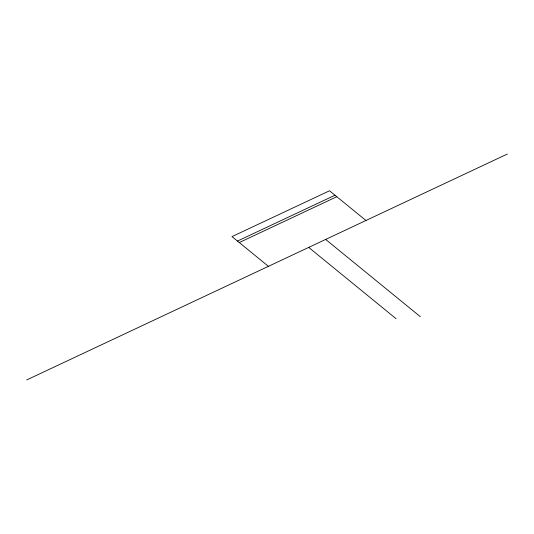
<?xml version="1.0" encoding="UTF-8"?>
<svg xmlns="http://www.w3.org/2000/svg" width="534" height="534" viewBox="0 0 534 534"><rect width="100%" height="100%" fill="white"/><g stroke="black" fill="none" stroke-linecap="round" stroke-linejoin="round"><path stroke-width="0.8" d="M237.456 241.068L334.985 195.23M239.279 242.556L336.807 196.712M26.7 379.941L507.3 154.059M365.95 220.495L329.525 190.772L231.99 236.609L268.415 266.332M325.66 239.432L420.358 316.715M308.699 247.402L396.115 318.745"/></g></svg>
